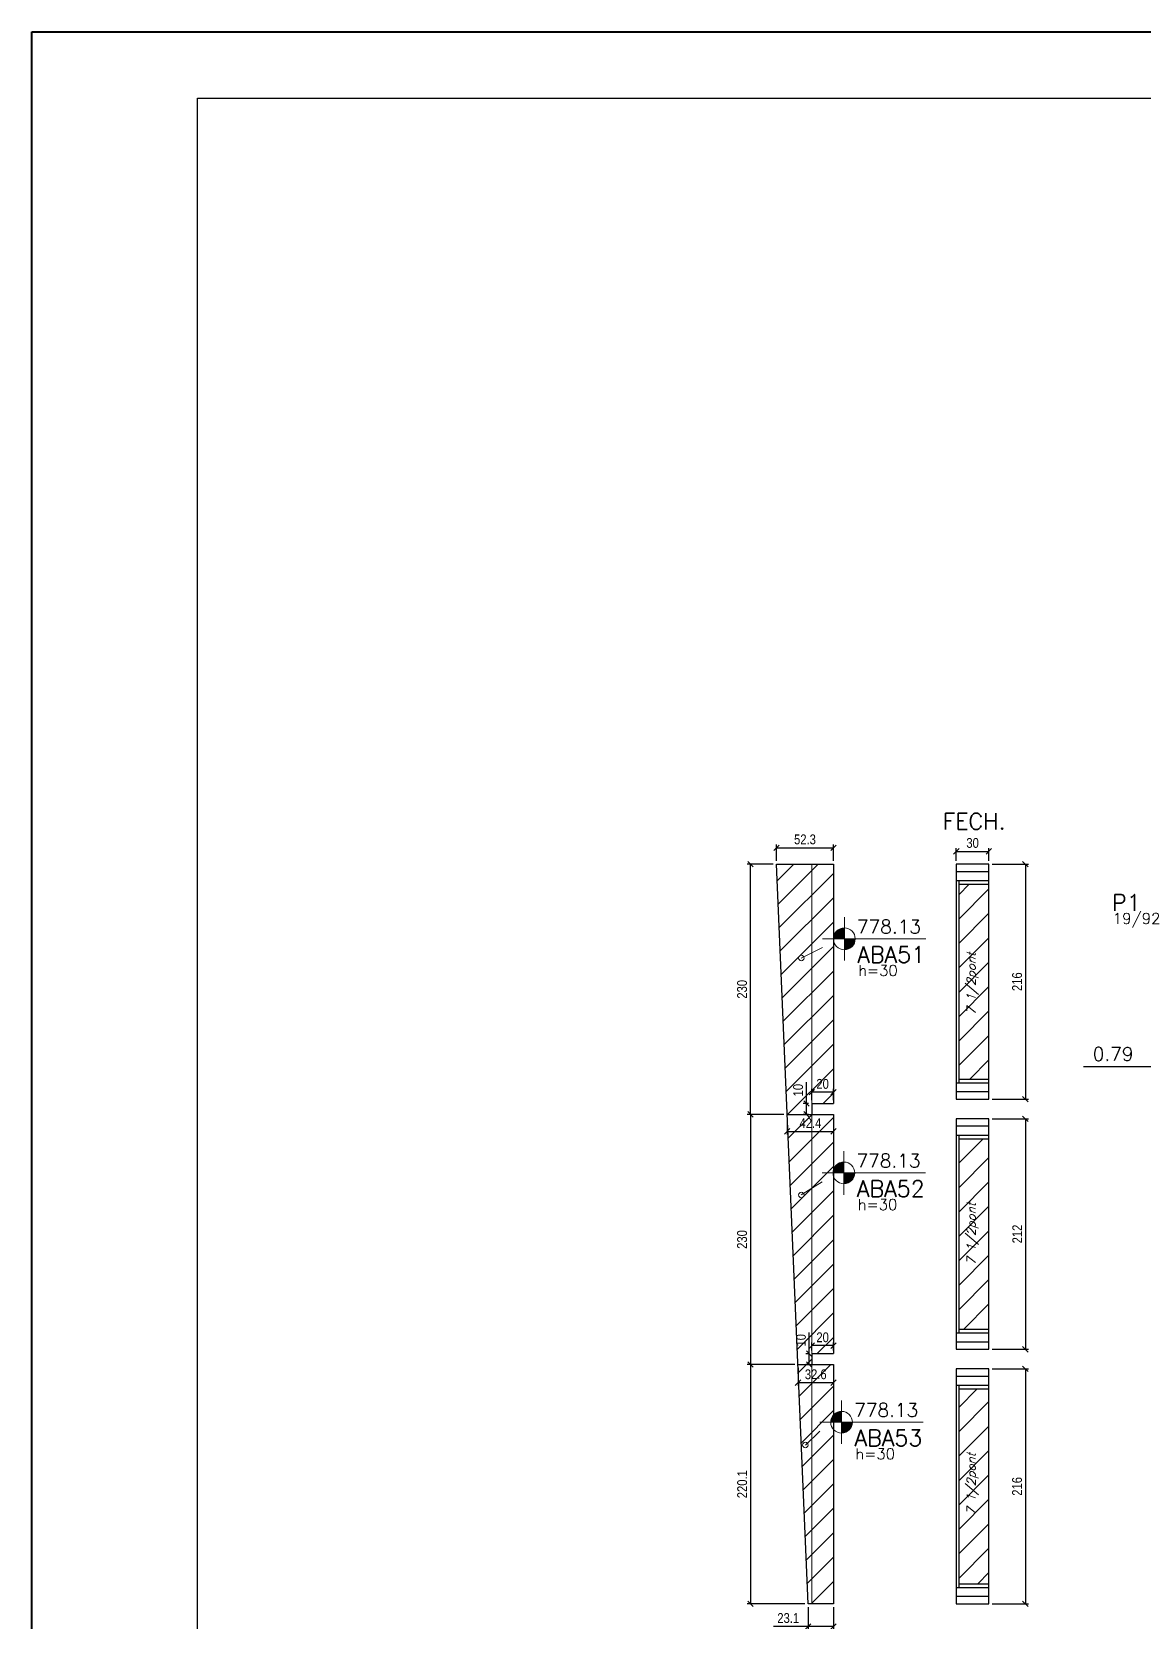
# Model space of a CAD drawing. Extents: x 8513 to 14085, y 7177 to 11211.
# Drawn here: x 8513 to 9535, y 9337 to 10799 of the extents above; entities that cross this region are included whole.
import ezdxf

# ---------------------------------------------------------------- set-up
doc = ezdxf.new("R2010")
doc.units = 0
for name, color, linetype in [('COTA', 241, 'Continuous'), ('Painéis', 200, 'Continuous'), ('SARR_2.2x7', 40, 'Continuous'), ('SARR_3.5x7', 81, 'Continuous'), ('texto', 7, 'Continuous'), ('Vázio', 240, 'Continuous')]:
    doc.layers.add(name, color=color, linetype=linetype)
for name, color, linetype, lineweight in [('EST-LAJE-TEXT', 7, 'Continuous', 9), ('EST-PILAR-TEXT', 7, 'Continuous', 9), ('EST-SIMB-Spot Elevations', 7, 'Continuous', 9), ('FOLHA', 255, 'Continuous', 40), ('REAPROVEITAMENTO', 7, 'Continuous', 9)]:
    doc.layers.add(name, color=color, linetype=linetype, lineweight=lineweight)
doc.styles.add('COTA TECNICA-50', font='techl___.ttf', dxfattribs={"height": 9})
doc.styles.add('Romans', font='romans.shx')
doc.styles.add('RomanS_IV50', font='romans_IV50.ttf', dxfattribs={"height": 11.25})
doc.styles.add('RomanS_IV50_B', font='', dxfattribs={"height": 18.75})
doc.styles.add('RomanS_IV50_B_1', font='', dxfattribs={"height": 22.5})
doc.styles.get('RomanS_IV50_B').set_extended_font_data('RomanS_IV50', bold=True)
doc.styles.get('RomanS_IV50_B_1').set_extended_font_data('RomanS_IV50', bold=True)
doc.dimstyles.new('PAINEL', dxfattribs={"dimtxt": 9, "dimasz": 5, "dimexe": 3, "dimexo": 3, "dimgap": 3, "dimtad": 1, "dimdec": 1, "dimzin": 12, "dimdsep": 46, "dimtxsty": 'COTA TECNICA-50', "dimblk": 'OBLIQUE', "dimcen": 0, "dimclrd": 4, "dimclre": 4, "dimclrt": 1, "dimadec": 1, "dimazin": 3, "dimtfac": 1, "dimtdec": 1, "dimtmove": 0, "dimatfit": 3, "dimldrblk": 'OBLIQUE', "dimfxl": 1, "dimtolj": 1, "dimtzin": 12, "dimarcsym": 0})
pattern_1 = [(45, (-110.975, -32.35), (-11.22532, 11.22532), [])]

# ---------------------------------------------------------------- blocks, each defined once
blk = doc.blocks.new('Spot Elevations - Nivel_Planta-2363176-TIPO _3º E 4ºPAV__')
at = {"layer": 'EST-SIMB-Spot Elevations'}
h = blk.add_hatch(color=256, dxfattribs=at)
edge = h.paths.add_edge_path(flags=0)
edge.add_line((0, 0), (-0.2, 0))
edge.add_arc((0, 0), 0.2, 90, 180, ccw=False)
edge.add_line((0, 0.2), (0, 0))
h = blk.add_hatch(color=256, dxfattribs=at)
edge = h.paths.add_edge_path(flags=0)
edge.add_line((0, 0), (0.2, 0))
edge.add_arc((0, 0), 0.2, 270, 360, ccw=False)
edge.add_line((0, -0.2), (0, 0))
at = {"layer": 'EST-SIMB-Spot Elevations', "lineweight": 30}
for p, q in [((0, -0.4), (0, 0.4)), ((0, 0), (-0.4, 0)), ((0, 0), (1.5, 0))]:
    blk.add_line(p, q, dxfattribs=at)
at = {"layer": 'EST-SIMB-Spot Elevations'}
for p, q in [((0, -0.2), (0, 0.2)), ((0, -0.15), (0, 0.15))]:
    blk.add_line(p, q, dxfattribs=at)
at = {"layer": 'EST-SIMB-Spot Elevations', "lineweight": 30}
blk.add_circle((0, 0), 0.2, dxfattribs=at)
blk = doc.blocks.new('_Oblique')
at = {"color": 0, "linetype": 'ByBlock', "lineweight": -2}
blk.add_line((-0.5, -0.5), (0.5, 0.5), dxfattribs=at)
blk = doc.blocks.new('*D494')
at = {"layer": 'COTA', "color": 4, "lineweight": -2, "transparency": 16777216}
for p, q in [((9195, 10033.3), (9171, 10033.3)), ((9174, 9803.3), (9174, 10033.3)), ((9204.8, 9803.3), (9171, 9803.3))]:
    blk.add_line(p, q, dxfattribs=at)
at = {"layer": 'Defpoints', "color": 0, "transparency": 16777216}
for p in [(9174, 10033.3), (9198, 10033.3), (9207.8, 9803.3)]:
    blk.add_point(p, dxfattribs=at)
at = {"layer": 'COTA', "color": 4, "lineweight": -2, "transparency": 16777216, "xscale": 5, "yscale": 5, "zscale": 5}
for p, rotation in [((9174, 10033.3), 90), ((9174, 9803.3), 270)]:
    blk.add_blockref('_Oblique', p, dxfattribs=dict(at, rotation=rotation))
at = {"layer": 'COTA', "color": 1, "transparency": 16777216, "insert": (9166.3, 9918.3), "char_height": 9, "attachment_point": 5, "rotation": 90, "style": 'COTA TECNICA-50'}
blk.add_mtext('\\A1;230', dxfattribs=at)
blk = doc.blocks.new('*D488')
at = {"layer": 'COTA', "color": 4, "lineweight": -2, "transparency": 16777216}
for p, q in [((9198, 10036.3), (9198, 10051.4)), ((9198, 10048.4), (9250.3, 10048.4)), ((9250.3, 10036.3), (9250.3, 10051.4))]:
    blk.add_line(p, q, dxfattribs=at)
at = {"layer": 'Defpoints', "color": 0, "transparency": 16777216}
for p in [(9250.3, 10048.4), (9198, 10033.3), (9250.3, 10033.3)]:
    blk.add_point(p, dxfattribs=at)
at = {"layer": 'COTA', "color": 4, "lineweight": -2, "transparency": 16777216, "xscale": 5, "yscale": 5, "zscale": 5, "rotation": 180}
blk.add_blockref('_Oblique', (9198, 10048.4), dxfattribs=at)
at = {"layer": 'COTA', "color": 4, "lineweight": -2, "transparency": 16777216, "xscale": 5, "yscale": 5, "zscale": 5}
blk.add_blockref('_Oblique', (9250.3, 10048.4), dxfattribs=at)
at = {"layer": 'COTA', "color": 1, "transparency": 16777216, "insert": (9224.1, 10056.1), "char_height": 9, "attachment_point": 5, "style": 'COTA TECNICA-50'}
blk.add_mtext('\\A1;52.3', dxfattribs=at)
blk = doc.blocks.new('*D495')
at = {"layer": 'COTA', "color": 4, "lineweight": -2, "transparency": 16777216}
for p, q in [((9230.3, 9816.3), (9230.3, 9826.7)), ((9250.3, 9823.7), (9230.3, 9823.7)), ((9250.3, 9816.3), (9250.3, 9826.7))]:
    blk.add_line(p, q, dxfattribs=at)
at = {"layer": 'Defpoints', "color": 0, "transparency": 16777216}
for p in [(9230.3, 9823.7), (9230.3, 9813.3), (9250.3, 9813.3)]:
    blk.add_point(p, dxfattribs=at)
at = {"layer": 'COTA', "color": 4, "lineweight": -2, "transparency": 16777216, "xscale": 5, "yscale": 5, "zscale": 5, "rotation": 180}
blk.add_blockref('_Oblique', (9230.3, 9823.7), dxfattribs=at)
at = {"layer": 'COTA', "color": 4, "lineweight": -2, "transparency": 16777216, "xscale": 5, "yscale": 5, "zscale": 5}
blk.add_blockref('_Oblique', (9250.3, 9823.7), dxfattribs=at)
at = {"layer": 'COTA', "color": 1, "transparency": 16777216, "insert": (9240.3, 9831.3), "char_height": 9, "attachment_point": 5, "style": 'COTA TECNICA-50'}
blk.add_mtext('\\A1;20', dxfattribs=at)
blk = doc.blocks.new('*D496')
at = {"layer": 'COTA', "color": 4, "lineweight": -2, "transparency": 16777216}
for p, q in [((9225.4, 9813.3), (9225.4, 9832.8)), ((9227.3, 9813.3), (9222.4, 9813.3)), ((9225.4, 9803.3), (9225.4, 9813.3)), ((9227.3, 9803.3), (9222.4, 9803.3))]:
    blk.add_line(p, q, dxfattribs=at)
at = {"layer": 'Defpoints', "color": 0, "transparency": 16777216}
for p in [(9225.4, 9813.3), (9230.3, 9813.3), (9230.3, 9803.3)]:
    blk.add_point(p, dxfattribs=at)
at = {"layer": 'COTA', "color": 4, "lineweight": -2, "transparency": 16777216, "xscale": 5, "yscale": 5, "zscale": 5}
for p, rotation in [((9225.4, 9813.3), 90), ((9225.4, 9803.3), 270)]:
    blk.add_blockref('_Oblique', p, dxfattribs=dict(at, rotation=rotation))
at = {"layer": 'COTA', "color": 1, "transparency": 16777216, "insert": (9217.8, 9825.6), "char_height": 9, "attachment_point": 5, "rotation": 90, "style": 'COTA TECNICA-50'}
blk.add_mtext('\\A1;10', dxfattribs=at)
blk = doc.blocks.new('*D497')
at = {"layer": 'COTA', "color": 4, "lineweight": -2, "transparency": 16777216}
for p, q in [((9207.8, 9800.3), (9207.8, 9784.7)), ((9250.3, 9800.3), (9250.3, 9784.7)), ((9207.8, 9787.7), (9250.3, 9787.7))]:
    blk.add_line(p, q, dxfattribs=at)
at = {"layer": 'Defpoints', "color": 0, "transparency": 16777216}
for p in [(9207.8, 9803.3), (9250.3, 9803.3), (9250.3, 9787.7)]:
    blk.add_point(p, dxfattribs=at)
at = {"layer": 'COTA', "color": 4, "lineweight": -2, "transparency": 16777216, "xscale": 5, "yscale": 5, "zscale": 5, "rotation": 180}
blk.add_blockref('_Oblique', (9207.8, 9787.7), dxfattribs=at)
at = {"layer": 'COTA', "color": 4, "lineweight": -2, "transparency": 16777216, "xscale": 5, "yscale": 5, "zscale": 5}
blk.add_blockref('_Oblique', (9250.3, 9787.7), dxfattribs=at)
at = {"layer": 'COTA', "color": 1, "transparency": 16777216, "insert": (9229.1, 9795.3), "char_height": 9, "attachment_point": 5, "style": 'COTA TECNICA-50'}
blk.add_mtext('\\A1;42.4', dxfattribs=at)
blk = doc.blocks.new('*D489')
at = {"layer": 'COTA', "color": 4, "lineweight": -2, "transparency": 16777216}
for p, q in [((9204.8, 9803.3), (9171, 9803.3)), ((9174, 9803.3), (9174, 9573.3)), ((9214.7, 9573.3), (9171, 9573.3))]:
    blk.add_line(p, q, dxfattribs=at)
at = {"layer": 'Defpoints', "color": 0, "transparency": 16777216}
for p in [(9207.8, 9803.3), (9174, 9573.3), (9217.7, 9573.3)]:
    blk.add_point(p, dxfattribs=at)
at = {"layer": 'COTA', "color": 4, "lineweight": -2, "transparency": 16777216, "xscale": 5, "yscale": 5, "zscale": 5}
for p, rotation in [((9174, 9803.3), 90), ((9174, 9573.3), 270)]:
    blk.add_blockref('_Oblique', p, dxfattribs=dict(at, rotation=rotation))
at = {"layer": 'COTA', "color": 1, "transparency": 16777216, "insert": (9166.3, 9688.3), "char_height": 9, "attachment_point": 5, "rotation": 90, "style": 'COTA TECNICA-50'}
blk.add_mtext('\\A1;230', dxfattribs=at)
blk = doc.blocks.new('*D490')
at = {"layer": 'COTA', "color": 4, "lineweight": -2, "transparency": 16777216}
for p, q in [((9214.7, 9573.3), (9171, 9573.3)), ((9174, 9573.3), (9174, 9353.2)), ((9224.1, 9353.2), (9171, 9353.2))]:
    blk.add_line(p, q, dxfattribs=at)
at = {"layer": 'Defpoints', "color": 0, "transparency": 16777216}
for p in [(9217.7, 9573.3), (9174, 9353.2), (9227.1, 9353.2)]:
    blk.add_point(p, dxfattribs=at)
at = {"layer": 'COTA', "color": 4, "lineweight": -2, "transparency": 16777216, "xscale": 5, "yscale": 5, "zscale": 5}
for p, rotation in [((9174, 9573.3), 90), ((9174, 9353.2), 270)]:
    blk.add_blockref('_Oblique', p, dxfattribs=dict(at, rotation=rotation))
at = {"layer": 'COTA', "color": 1, "transparency": 16777216, "insert": (9166.4, 9463.3), "char_height": 9, "attachment_point": 5, "rotation": 90, "style": 'COTA TECNICA-50'}
blk.add_mtext('\\A1;220.1', dxfattribs=at)
blk = doc.blocks.new('*D491')
at = {"layer": 'COTA', "color": 4, "lineweight": -2, "transparency": 16777216}
for p, q in [((9230.3, 9586.3), (9230.3, 9593.7)), ((9250.3, 9590.7), (9230.3, 9590.7)), ((9250.3, 9586.3), (9250.3, 9593.7))]:
    blk.add_line(p, q, dxfattribs=at)
at = {"layer": 'Defpoints', "color": 0, "transparency": 16777216}
for p in [(9230.3, 9590.7), (9230.3, 9583.3), (9250.3, 9583.3)]:
    blk.add_point(p, dxfattribs=at)
at = {"layer": 'COTA', "color": 4, "lineweight": -2, "transparency": 16777216, "xscale": 5, "yscale": 5, "zscale": 5, "rotation": 180}
blk.add_blockref('_Oblique', (9230.3, 9590.7), dxfattribs=at)
at = {"layer": 'COTA', "color": 4, "lineweight": -2, "transparency": 16777216, "xscale": 5, "yscale": 5, "zscale": 5}
blk.add_blockref('_Oblique', (9250.3, 9590.7), dxfattribs=at)
at = {"layer": 'COTA', "color": 1, "transparency": 16777216, "insert": (9240.3, 9598.3), "char_height": 9, "attachment_point": 5, "style": 'COTA TECNICA-50'}
blk.add_mtext('\\A1;20', dxfattribs=at)
blk = doc.blocks.new('*D492')
at = {"layer": 'COTA', "color": 4, "lineweight": -2, "transparency": 16777216}
for p, q in [((9228, 9583.3), (9228, 9602.8)), ((9227.3, 9583.3), (9225, 9583.3)), ((9227.3, 9573.3), (9225, 9573.3)), ((9228, 9573.3), (9228, 9583.3))]:
    blk.add_line(p, q, dxfattribs=at)
at = {"layer": 'Defpoints', "color": 0, "transparency": 16777216}
for p in [(9228, 9583.3), (9230.3, 9583.3), (9230.3, 9573.3)]:
    blk.add_point(p, dxfattribs=at)
at = {"layer": 'COTA', "color": 4, "lineweight": -2, "transparency": 16777216, "xscale": 5, "yscale": 5, "zscale": 5}
for p, rotation in [((9228, 9583.3), 90), ((9228, 9573.3), 270)]:
    blk.add_blockref('_Oblique', p, dxfattribs=dict(at, rotation=rotation))
at = {"layer": 'COTA', "color": 1, "transparency": 16777216, "insert": (9220.4, 9595.6), "char_height": 9, "attachment_point": 5, "rotation": 90, "style": 'COTA TECNICA-50'}
blk.add_mtext('\\A1;10', dxfattribs=at)
blk = doc.blocks.new('*D493')
at = {"layer": 'COTA', "color": 4, "lineweight": -2, "transparency": 16777216}
for p, q in [((9217.7, 9570.3), (9217.7, 9553.6)), ((9250.3, 9570.3), (9250.3, 9553.6)), ((9250.3, 9556.6), (9217.7, 9556.6))]:
    blk.add_line(p, q, dxfattribs=at)
at = {"layer": 'Defpoints', "color": 0, "transparency": 16777216}
for p in [(9217.7, 9573.3), (9250.3, 9573.3), (9217.7, 9556.6)]:
    blk.add_point(p, dxfattribs=at)
at = {"layer": 'COTA', "color": 4, "lineweight": -2, "transparency": 16777216, "xscale": 5, "yscale": 5, "zscale": 5, "rotation": 180}
blk.add_blockref('_Oblique', (9217.7, 9556.6), dxfattribs=at)
at = {"layer": 'COTA', "color": 4, "lineweight": -2, "transparency": 16777216, "xscale": 5, "yscale": 5, "zscale": 5}
blk.add_blockref('_Oblique', (9250.3, 9556.6), dxfattribs=at)
at = {"layer": 'COTA', "color": 1, "transparency": 16777216, "insert": (9234, 9564.3), "char_height": 9, "attachment_point": 5, "style": 'COTA TECNICA-50'}
blk.add_mtext('\\A1;32.6', dxfattribs=at)
blk = doc.blocks.new('*D487')
at = {"layer": 'COTA', "color": 4, "lineweight": -2, "transparency": 16777216}
for p, q in [((9227.1, 9350.2), (9227.1, 9329.5)), ((9250.3, 9350.3), (9250.3, 9329.5)), ((9227.1, 9332.5), (9195.2, 9332.5)), ((9250.3, 9332.5), (9227.1, 9332.5))]:
    blk.add_line(p, q, dxfattribs=at)
at = {"layer": 'Defpoints', "color": 0, "transparency": 16777216}
for p in [(9227.1, 9353.2), (9250.3, 9353.3), (9227.1, 9332.5)]:
    blk.add_point(p, dxfattribs=at)
at = {"layer": 'COTA', "color": 4, "lineweight": -2, "transparency": 16777216, "xscale": 5, "yscale": 5, "zscale": 5, "rotation": 180}
blk.add_blockref('_Oblique', (9227.1, 9332.5), dxfattribs=at)
at = {"layer": 'COTA', "color": 4, "lineweight": -2, "transparency": 16777216, "xscale": 5, "yscale": 5, "zscale": 5}
blk.add_blockref('_Oblique', (9250.3, 9332.5), dxfattribs=at)
at = {"layer": 'COTA', "color": 1, "transparency": 16777216, "insert": (9208.7, 9340.2), "char_height": 9, "attachment_point": 5, "style": 'COTA TECNICA-50'}
blk.add_mtext('\\A1;23.1', dxfattribs=at)
blk = doc.blocks.new('*D500')
at = {"layer": 'COTA', "color": 4, "lineweight": -2, "transparency": 16777216}
for p, q in [((9363.2, 10036.3), (9363.2, 10048.1)), ((9363.2, 10045.1), (9393.2, 10045.1)), ((9393.2, 10036.3), (9393.2, 10048.1))]:
    blk.add_line(p, q, dxfattribs=at)
at = {"layer": 'Defpoints', "color": 0, "transparency": 16777216}
for p in [(9393.2, 10045.1), (9363.2, 10033.3), (9393.2, 10033.3)]:
    blk.add_point(p, dxfattribs=at)
at = {"layer": 'COTA', "color": 4, "lineweight": -2, "transparency": 16777216, "xscale": 5, "yscale": 5, "zscale": 5, "rotation": 180}
blk.add_blockref('_Oblique', (9363.2, 10045.1), dxfattribs=at)
at = {"layer": 'COTA', "color": 4, "lineweight": -2, "transparency": 16777216, "xscale": 5, "yscale": 5, "zscale": 5}
blk.add_blockref('_Oblique', (9393.2, 10045.1), dxfattribs=at)
at = {"layer": 'COTA', "color": 1, "transparency": 16777216, "insert": (9378.2, 10052.8), "char_height": 9, "attachment_point": 5, "style": 'COTA TECNICA-50'}
blk.add_mtext('\\A1;30', dxfattribs=at)
blk = doc.blocks.new('*D501')
at = {"layer": 'COTA', "color": 4, "lineweight": -2, "transparency": 16777216}
for p, q in [((9396.2, 10033.3), (9429.7, 10033.3)), ((9426.7, 10033.3), (9426.7, 9817.3)), ((9396.2, 9817.3), (9429.7, 9817.3))]:
    blk.add_line(p, q, dxfattribs=at)
at = {"layer": 'Defpoints', "color": 0, "transparency": 16777216}
for p in [(9393.2, 10033.3), (9393.2, 9817.3), (9426.7, 9817.3)]:
    blk.add_point(p, dxfattribs=at)
at = {"layer": 'COTA', "color": 4, "lineweight": -2, "transparency": 16777216, "xscale": 5, "yscale": 5, "zscale": 5}
for p, rotation in [((9426.7, 10033.3), 90), ((9426.7, 9817.3), 270)]:
    blk.add_blockref('_Oblique', p, dxfattribs=dict(at, rotation=rotation))
at = {"layer": 'COTA', "color": 1, "transparency": 16777216, "insert": (9419.1, 9925.3), "char_height": 9, "attachment_point": 5, "rotation": 90, "style": 'COTA TECNICA-50'}
blk.add_mtext('\\A1;216', dxfattribs=at)
blk = doc.blocks.new('*D498')
at = {"layer": 'COTA', "color": 4, "lineweight": -2, "transparency": 16777216}
for p, q in [((9396.2, 9799.3), (9429.7, 9799.3)), ((9426.7, 9799.3), (9426.7, 9587.3)), ((9396.2, 9587.3), (9429.7, 9587.3))]:
    blk.add_line(p, q, dxfattribs=at)
at = {"layer": 'Defpoints', "color": 0, "transparency": 16777216}
for p in [(9393.2, 9799.3), (9393.2, 9587.3), (9426.7, 9587.3)]:
    blk.add_point(p, dxfattribs=at)
at = {"layer": 'COTA', "color": 4, "lineweight": -2, "transparency": 16777216, "xscale": 5, "yscale": 5, "zscale": 5}
for p, rotation in [((9426.7, 9799.3), 90), ((9426.7, 9587.3), 270)]:
    blk.add_blockref('_Oblique', p, dxfattribs=dict(at, rotation=rotation))
at = {"layer": 'COTA', "color": 1, "transparency": 16777216, "insert": (9419.2, 9693.3), "char_height": 9, "attachment_point": 5, "rotation": 90, "style": 'COTA TECNICA-50'}
blk.add_mtext('\\A1;212', dxfattribs=at)
blk = doc.blocks.new('*D499')
at = {"layer": 'COTA', "color": 4, "lineweight": -2, "transparency": 16777216}
for p, q in [((9396.2, 9569.3), (9429.7, 9569.3)), ((9426.7, 9569.3), (9426.7, 9353.3)), ((9396.2, 9353.3), (9429.7, 9353.3))]:
    blk.add_line(p, q, dxfattribs=at)
at = {"layer": 'Defpoints', "color": 0, "transparency": 16777216}
for p in [(9393.2, 9569.3), (9393.2, 9353.3), (9426.7, 9353.3)]:
    blk.add_point(p, dxfattribs=at)
at = {"layer": 'COTA', "color": 4, "lineweight": -2, "transparency": 16777216, "xscale": 5, "yscale": 5, "zscale": 5}
for p, rotation in [((9426.7, 9569.3), 90), ((9426.7, 9353.3), 270)]:
    blk.add_blockref('_Oblique', p, dxfattribs=dict(at, rotation=rotation))
at = {"layer": 'COTA', "color": 1, "transparency": 16777216, "insert": (9419.1, 9461.3), "char_height": 9, "attachment_point": 5, "rotation": 90, "style": 'COTA TECNICA-50'}
blk.add_mtext('\\A1;216', dxfattribs=at)
blk = doc.blocks.new('FA_Floor_TAG_SURVEY_R01 - NIV_TIT_H_TXT1__TXT2-2303193-2º PAVIMENTO')
at = {"layer": 'EST-LAJE-TEXT'}
h = blk.add_hatch(color=256, dxfattribs=at)
edge = h.paths.add_edge_path(flags=0)
edge.add_line((-0.28, 0.405), (-0.48, 0.405))
edge.add_arc((-0.28, 0.405), 0.2, 90, 180, ccw=False)
edge.add_line((-0.28, 0.605), (-0.28, 0.405))
h = blk.add_hatch(color=256, dxfattribs=at)
edge = h.paths.add_edge_path(flags=0)
edge.add_line((-0.28, 0.405), (-0.08, 0.405))
edge.add_arc((-0.28, 0.405), 0.2, -90, 0, ccw=False)
edge.add_line((-0.28, 0.205), (-0.28, 0.405))
for p, q in [((-0.28, 0.005), (-0.28, 0.805)), ((-0.28, 0.405), (-0.68, 0.405)), ((-0.28, 0.405), (1.22, 0.405))]:
    blk.add_line(p, q, dxfattribs=at)
blk.add_circle((-0.28, 0.405), 0.2, dxfattribs=at)

msp = doc.modelspace()

# ---------------------------------------------------------------- hatches: boundary and pattern name
at = {"layer": 'REAPROVEITAMENTO'}
h = msp.add_hatch(dxfattribs=at)
h.set_pattern_fill('ANSI31', color=251, scale=5, style=0)
h.set_pattern_definition(pattern_1)
h.paths.add_polyline_path([(9230.27, 9813.32), (9250.27, 9813.32), (9250.27, 10033.32), (9230.27, 10033.32)])
h.paths.add_polyline_path([(9207.84, 9803.32), (9230.27, 9803.32), (9230.27, 9813.32), (9230.27, 9951.72), (9222.95, 9948.15, -0.1139467), (9223.2, 9947.05, -1), (9218.2, 9947.05, -0.7954181), (9222.95, 9948.15), (9230.27, 9951.72), (9230.27, 10033.32), (9197.98, 10033.32)])
h.paths.add_polyline_path([(9217.71, 9573.32), (9230.27, 9573.32), (9230.27, 9583.32), (9230.27, 9735.26), (9222.82, 9730.55, -0.1420378), (9223.2, 9729.21, -1), (9218.2, 9729.21, -0.7512555), (9222.82, 9730.55), (9230.27, 9735.26), (9230.27, 9803.32), (9207.84, 9803.32)])
h.paths.add_polyline_path([(9230.27, 9583.32), (9250.27, 9583.32), (9250.27, 9746.65, -0.0707143), (9249.87, 9749.44, -0.0707143), (9250.27, 9752.23), (9250.27, 9803.32), (9230.27, 9803.32)])
h.paths.add_polyline_path([(9230.27, 9573.32), (9217.71, 9573.32), (9227.15, 9353.19), (9230.27, 9353.21), (9230.27, 9504.94), (9226.23, 9501.03, -0.1945603), (9226.93, 9499.29, -1), (9221.93, 9499.29, -0.6742561), (9226.23, 9501.03), (9230.27, 9504.94)])
h.paths.add_polyline_path([(9250.27, 9573.32), (9230.27, 9573.32), (9230.27, 9353.21), (9250.27, 9353.32), (9250.27, 9513.61, -0.1839337), (9247.74, 9520.26, -0.1839337), (9250.27, 9526.91)])
h = msp.add_hatch(dxfattribs=at)
h.set_pattern_fill('ANSI31', color=251, scale=5, style=0)
h.set_pattern_definition(pattern_1)
h.paths.add_polyline_path([(9365.41, 9371.82), (9393.21, 9371.82), (9393.21, 9550.82), (9365.41, 9550.82)])
h.paths.add_polyline_path([(9393.21, 9780.82), (9365.41, 9780.82), (9365.41, 9605.82), (9393.21, 9605.82)])
h.paths.add_polyline_path([(9365.41, 9835.82), (9393.21, 9835.82), (9393.21, 10014.82), (9365.41, 10014.82)])

# ---------------------------------------------------------------- linework, layer by layer
at = {"color": 30}
for p, q in [((8665.72, 10737.67), (14024.45, 10737.67)), ((8665.72, 7238.35), (8665.72, 10737.67))]:
    msp.add_line(p, q, dxfattribs=at)
at = {"layer": 'EST-LAJE-TEXT'}
for p, q in [((9220.7, 9947.05), (9240.28, 9956.6)), ((9220.7, 9729.21), (9239.87, 9741.34)), ((9224.43, 9499.29), (9237.74, 9512.16))]:
    msp.add_line(p, q, dxfattribs=at)
for centre in [(9220.7, 9947.05), (9220.7, 9729.21), (9224.43, 9499.29)]:
    msp.add_circle(centre, 2.5, dxfattribs=at)
at = {"layer": 'FOLHA'}
for p, q in [((8513.31, 10798.63), (14085.41, 10798.63)), ((8513.31, 7177.38), (8513.31, 10798.63))]:
    msp.add_line(p, q, dxfattribs=at)
at = {"layer": 'Painéis', "ltscale": 70}
for p, q in [((9197.98, 10033.32), (9250.27, 10033.32)), ((9227.15, 9353.19), (9197.98, 10033.32)), ((9250.27, 10033.32), (9250.27, 9813.32)), ((9363.21, 10033.32), (9363.21, 9817.32)), ((9393.21, 10033.32), (9363.21, 10033.32)), ((9393.21, 9817.32), (9393.21, 10033.32)), ((9230.27, 9813.32), (9250.27, 9813.32)), ((9230.27, 9813.32), (9230.27, 9803.32)), ((9363.21, 9817.32), (9393.21, 9817.32)), ((9207.84, 9803.32), (9250.27, 9803.32)), ((9393.21, 9799.32), (9363.21, 9799.32)), ((9393.21, 9587.32), (9393.21, 9799.32)), ((9363.21, 9587.32), (9393.21, 9587.32)), ((9217.71, 9573.32), (9250.27, 9573.32)), ((9230.27, 9583.32), (9250.27, 9583.32)), ((9230.27, 9583.32), (9230.27, 9573.32)), ((9250.27, 9573.32), (9250.27, 9353.32)), ((9363.21, 9569.32), (9363.21, 9353.32)), ((9393.21, 9569.32), (9363.21, 9569.32)), ((9393.21, 9353.32), (9393.21, 9569.32)), ((9250.27, 9353.32), (9227.15, 9353.19)), ((9363.21, 9353.32), (9393.21, 9353.32))]:
    msp.add_line(p, q, dxfattribs=at)
for points in [[(9250.27, 9803.32), (9250.27, 9583.32)], [(9363.21, 9799.32), (9363.21, 9587.32)]]:
    msp.add_lwpolyline(points, dxfattribs=at)
at = {"layer": 'SARR_2.2x7', "linetype": 'Continuous'}
for p, q in [((9393.21, 10026.32), (9363.21, 10026.32)), ((9365.41, 10018.32), (9365.41, 9832.32)), ((9363.21, 9824.32), (9393.21, 9824.32)), ((9393.21, 9792.32), (9363.21, 9792.32)), ((9365.41, 9784.32), (9365.41, 9602.32)), ((9363.21, 9594.32), (9393.21, 9594.32)), ((9393.21, 9562.32), (9363.21, 9562.32)), ((9365.41, 9554.32), (9365.41, 9368.32)), ((9363.21, 9360.32), (9393.21, 9360.32))]:
    msp.add_line(p, q, dxfattribs=at)
at = {"layer": 'SARR_3.5x7'}
for p, q in [((9363.21, 10018.32), (9393.21, 10018.32)), ((9365.41, 10014.82), (9393.21, 10014.82)), ((9365.41, 9835.82), (9393.21, 9835.82)), ((9363.21, 9832.32), (9393.21, 9832.32)), ((9363.21, 9784.32), (9393.21, 9784.32)), ((9365.41, 9780.82), (9393.21, 9780.82)), ((9363.21, 9602.32), (9393.21, 9602.32)), ((9365.41, 9605.82), (9393.21, 9605.82)), ((9363.21, 9554.32), (9393.21, 9554.32)), ((9365.41, 9550.82), (9393.21, 9550.82)), ((9363.21, 9368.32), (9393.21, 9368.32)), ((9365.41, 9371.82), (9393.21, 9371.82))]:
    msp.add_line(p, q, dxfattribs=at)
at = {"layer": 'Vázio', "linetype": 'Continuous', "lineweight": 9}
for q in [(9230.27, 10033.32), (9230.27, 9353.21)]:
    msp.add_line((9230.27, 9803.32), q, dxfattribs=at)

# ---------------------------------------------------------------- block references
at = {"layer": 'EST-LAJE-TEXT', "xscale": 49.99999999999998, "yscale": 49.99999999999998, "zscale": 49.99999999999998}
for p in [(9274.28, 9944.45), (9273.87, 9729.19), (9271.74, 9500.01)]:
    msp.add_blockref('FA_Floor_TAG_SURVEY_R01 - NIV_TIT_H_TXT1__TXT2-2303193-2º PAVIMENTO', p, dxfattribs=at)
at = {"layer": 'EST-SIMB-Spot Elevations', "extrusion": (0, 0, -1), "xscale": 49.99999999999998, "yscale": 49.99999999999998, "zscale": 49.99999999999998}
msp.add_blockref('Spot Elevations - Nivel_Planta-2363176-TIPO _3º E 4ºPAV__', (-9555.25, 9847.15), dxfattribs=at)

# ---------------------------------------------------------------- texts
at = {"layer": 'EST-LAJE-TEXT', "lineweight": 50, "attachment_point": 1}
for s, insert, char_height, width, style in [('778.13', (9271.8, 9982.21), 12.5, 84.1772, 'RomanS_IV50_B_1'), ('ABA51', (9272.22, 9957.76), 15, 87.7848, 'RomanS_IV50_B'), ('778.13', (9271.4, 9766.95), 12.5, 84.1772, 'RomanS_IV50_B_1'), ('ABA52', (9271.82, 9742.5), 15, 87.7848, 'RomanS_IV50_B'), ('778.13', (9269.26, 9537.77), 12.5, 84.1772, 'RomanS_IV50_B_1'), ('ABA53', (9269.68, 9513.32), 15, 87.7848, 'RomanS_IV50_B')]:
    msp.add_mtext(s, dxfattribs=dict(at, insert=insert, char_height=char_height, width=width, style=style))
at = {"layer": 'EST-LAJE-TEXT', "lineweight": 30, "char_height": 10, "width": 48.9029, "attachment_point": 1, "style": 'RomanS_IV50'}
for insert in [(9272.98, 9940.63), (9272.57, 9725.37), (9270.44, 9496.18)]:
    msp.add_mtext('h=30', dxfattribs=dict(at, insert=insert))
at = {"layer": 'EST-PILAR-TEXT', "lineweight": 50, "char_height": 15, "width": 36.8776, "attachment_point": 1, "style": 'RomanS_IV50_B'}
for s, insert in [('FECH.', (9350.63, 10080.27)), ('P1', (9506.38, 10005.5)), ('P1', (9506.38, 10005.5))]:
    msp.add_mtext(s, dxfattribs=dict(at, insert=insert))
at = {"layer": 'EST-PILAR-TEXT', "lineweight": 30, "insert": (9507.13, 9988.37), "char_height": 10, "width": 58.924, "attachment_point": 1, "style": 'RomanS_IV50'}
msp.add_mtext('19/92', dxfattribs=at)
msp.add_mtext('19/92', dxfattribs=at)
at = {"layer": 'EST-SIMB-Spot Elevations', "insert": (9488.62, 9864.97), "char_height": 12.5, "width": 51.9208, "attachment_point": 1, "line_spacing_factor": 0.982397, "style": 'RomanS_IV50_B_1'}
msp.add_mtext('0.79', dxfattribs=at)
at = {"layer": 'texto', "color": 2, "char_height": 8, "attachment_point": 5, "rotation": 90, "style": 'Romans'}
for insert in [(9378.21, 9923.32), (9378.21, 9693.32), (9378.21, 9463.32)]:
    msp.add_mtext('{\\Q19;\\C256;7 1/2pont}', dxfattribs=dict(at, insert=insert))

# ---------------------------------------------------------------- dimensions: what is measured, and where the dimension line sits
at = {"layer": 'COTA'}
for base, p1, p2, picture, middle in [((9250.27, 10048.38), (9197.98, 10033.32), (9250.27, 10033.32), '*D488', (9224.12, 10056.08)), ((9393.21, 10045.1), (9363.21, 10033.32), (9393.21, 10033.32), '*D500', (9378.21, 10052.8)), ((9230.27, 9823.72), (9250.27, 9813.32), (9230.27, 9813.32), '*D495', (9240.27, 9831.31)), ((9250.27, 9787.71), (9207.84, 9803.32), (9250.27, 9803.32), '*D497', (9229.06, 9795.27)), ((9230.27, 9590.67), (9250.27, 9583.32), (9230.27, 9583.32), '*D491', (9240.27, 9598.27)), ((9217.71, 9556.59), (9250.27, 9573.32), (9217.71, 9573.32), '*D493', (9233.99, 9564.29)), ((9227.15, 9332.47), (9250.27, 9353.32), (9227.15, 9353.19), '*D487', (9208.67, 9340.17))]:
    dim = msp.add_linear_dim(base=base, p1=p1, p2=p2, dimstyle='PAINEL', dxfattribs=at)
    dim.commit()
    dim.dimension.update_dxf_attribs({"geometry": picture, "text_midpoint": middle})
for base, p1, p2, picture, middle in [((9174.01, 10033.32), (9207.84, 9803.32), (9197.98, 10033.32), '*D494', (9166.31, 9918.32)), ((9426.74, 9817.32), (9393.21, 10033.32), (9393.21, 9817.32), '*D501', (9419.15, 9925.32)), ((9225.41, 9813.32), (9230.27, 9803.32), (9230.27, 9813.32), '*D496', (9217.82, 9825.57)), ((9174.01, 9573.32), (9207.84, 9803.32), (9217.71, 9573.32), '*D489', (9166.31, 9688.32)), ((9426.74, 9587.32), (9393.21, 9799.32), (9393.21, 9587.32), '*D498', (9419.18, 9693.32)), ((9227.97, 9583.32), (9230.27, 9573.32), (9230.27, 9583.32), '*D492', (9220.37, 9595.57)), ((9426.74, 9353.32), (9393.21, 9569.32), (9393.21, 9353.32), '*D499', (9419.15, 9461.32))]:
    dim = msp.add_linear_dim(base=base, p1=p1, p2=p2, angle=90, dimstyle='PAINEL', dxfattribs=at)
    dim.commit()
    dim.dimension.update_dxf_attribs({"geometry": picture, "text_midpoint": middle})
dim = msp.add_linear_dim(base=(9174.01, 9353.19), p1=(9217.71, 9573.32), p2=(9227.15, 9353.19), angle=90, dimstyle='PAINEL', override={"dimtmove": 1}, dxfattribs=at)
dim.commit()
dim.dimension.update_dxf_attribs({"geometry": '*D490', "text_midpoint": (9166.42, 9463.26)})

doc.saveas('drawing.dxf')
